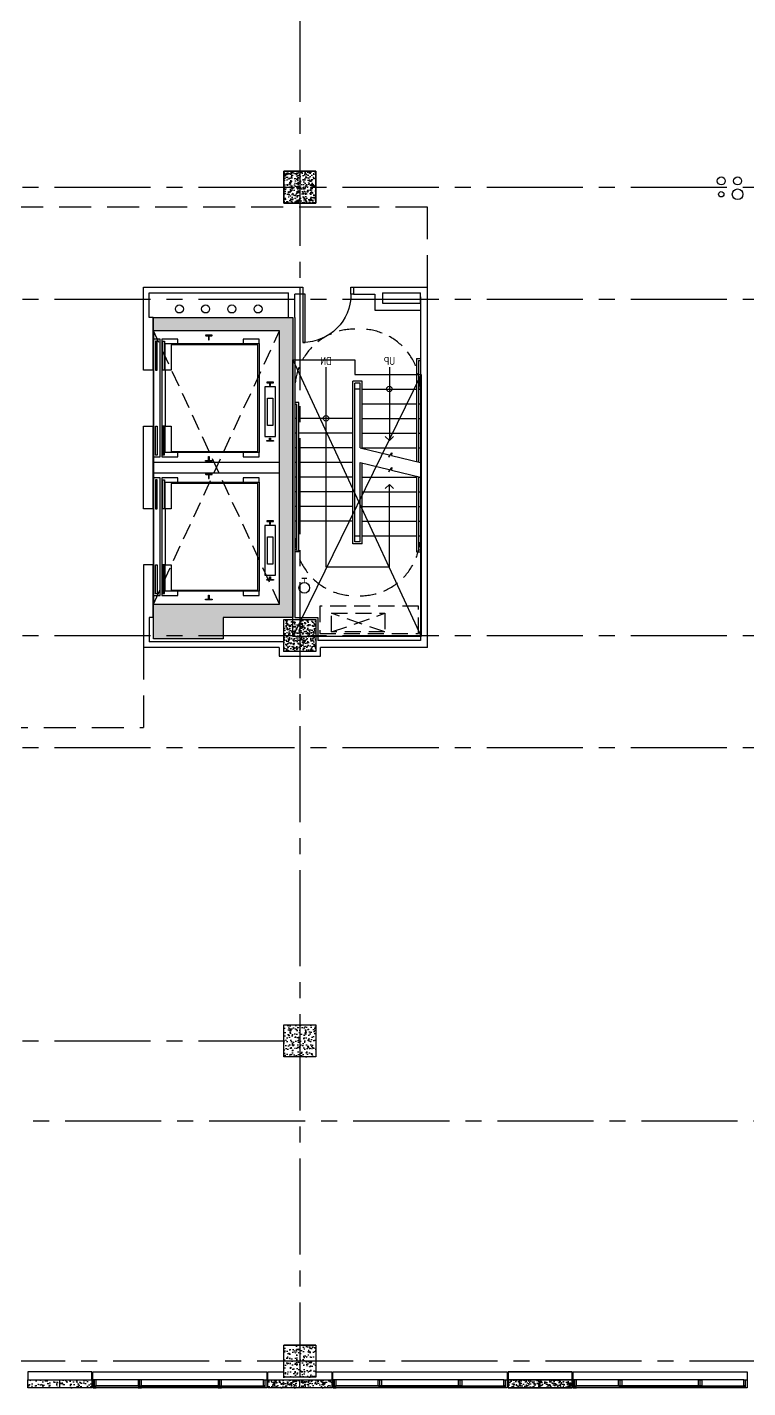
# Model space of a CAD drawing. Header units: inches. Extents: x 2920 to 9107, y 1541 to 7121.
# Drawn here: x 4755 to 5295, y 5310 to 6330 of the extents above; entities that cross this region are included whole.
import ezdxf
from ezdxf.enums import TextEntityAlignment as Align

# ---------------------------------------------------------------- set-up
doc = ezdxf.new("R2010")
doc.units = ezdxf.units.IN
doc.header["$LTSCALE"] = 96
doc.header["$MEASUREMENT"] = 0
doc.header["$PDSIZE"] = 1.5
for name, pattern in [('CENTER2', [1.125, 0.75, -0.125, 0.125, -0.125]), ('HIDDEN', [0.375, 0.25, -0.125]), ('HIDDEN2', [0.1875, 0.125, -0.0625])]:
    doc.linetypes.add(name, pattern=pattern)
doc.layers.get('0').update_dxf_attribs({"color": 60, "linetype": 'CONTINUOUS'})
for name, color, linetype in [('A-2-9 STAIR A SHAFT', 9, 'CONTINUOUS'), ('A_0_BLDGRD', 35, 'CENTER2'), ('A_0_CONST', 11, 'CONTINUOUS'), ('A_1-8-STAIR', 40, 'CONTINUOUS'), ('A_1-8_COL', 7, 'CONTINUOUS'), ('A_1-8_COL_H', 6, 'CONTINUOUS'), ('A_1-8_CW_GLASS', 1, 'CONTINUOUS'), ('A_1-8_CW_GYP', 2, 'CONTINUOUS'), ('A_1-8_CW_MULL', 2, 'CONTINUOUS'), ('A_1-8_CW_PC', 2, 'CONTINUOUS'), ('A_1-8_CW_PC_H', 6, 'CONTINUOUS'), ('A_1-8_CW_SILL', 9, 'CONTINUOUS'), ('A_1-8_ELEV_CAB', 30, 'CONTINUOUS'), ('A_1-8_ELEV_EQP', 1, 'CONTINUOUS'), ('A_1-8_ELEV_SHAFT', 9, 'CONTINUOUS'), ('A_1-8_SLEEVE', 9, 'CONTINUOUS'), ('A_1-8_WALL_IN', 2, 'CONTINUOUS'), ('A_2-8_COL', 7, 'CONTINUOUS'), ('A_2-8_CW_GLASS', 1, 'CONTINUOUS'), ('A_2-8_CW_GYP', 2, 'CONTINUOUS'), ('A_2-8_CW_MULL', 2, 'CONTINUOUS'), ('A_2-8_CW_PC', 2, 'CONTINUOUS'), ('A_2-8_CW_PC_H', 6, 'CONTINUOUS'), ('A_2-8_CW_SILL', 9, 'CONTINUOUS'), ('A_2-8_DR_PLN', 30, 'CONTINUOUS'), ('A_2-8_WALL_IN', 71, 'CONTINUOUS'), ('A_2-8_ZCORR', 5, 'HIDDEN'), ('A_2-9_COL', 7, 'CONTINUOUS'), ('A_2-9_CW_H', 6, 'CONTINUOUS'), ('A_2_STAIR1-2_TREAD', 30, 'CONTINUOUS'), ('M_1-9_DUCT', 9, 'CONTINUOUS'), ('M_2-9_SHAFT', 9, 'CONTINUOUS'), ('P_1-8_SLEEVE', 9, 'CONTINUOUS')]:
    doc.layers.add(name, color=color, linetype=linetype)
doc.styles.add('ARCHITXT', font='architxt.shx')

# ---------------------------------------------------------------- blocks, each defined once
blk = doc.blocks.new('PRE_1-8_COL1')
at = {"layer": 'A_1-8_CW_PC_H'}
h = blk.add_hatch(dxfattribs=at)
h.set_pattern_fill('AR-CONC', color=256, style=0)
h.set_pattern_definition([(50, (-5100, -6744), (7.172602, -0.6275213), [0.75, -8.25]), (355, (-5100, -6744), (-1.3875133, 7.5219213), [0.6, -6.6]), (100.4514, (-5099.402, -6744.052), (5.785094, 6.8943954), [0.637402, -7.011421]), (46.1842, (-5100, -6742), (10.6724105, -1.65519), [1.125, -12.375]), (96.6356, (-5099.111, -6742.138), (9.346627, 9.741179), [0.956103, -10.51713]), (351.1842, (-5100, -6742), (9.34662, 9.741186), [0.9, -9.9]), (21, (-5099, -6742.5), (5.9690705, -4.026189), [0.75, -8.25]), (326, (-5099, -6742.5), (2.433153, 7.2515005), [0.6, -6.6]), (71.4514, (-5098.5026, -6742.8355), (8.4022263, 3.225305), [0.637402, -7.011421]), (37.5, (-5100, -6744), (0.12159855, 3.3289385), [0, -6.52, 0, -6.7, 0, -6.625]), (7.5, (-5100, -6744), (2.6306954, 3.9441171), [0, -3.82, 0, -6.37, 0, -2.525]), (327.5, (-5102.23, -6744), (5.3382244, -0.2255487), [0, -2.5, 0, -7.8, 0, -10.35]), (317.5, (-5103.23, -6744), (5.8318617, 1.0010498), [0, -3.25, 0, -5.18, 0, -7.35])])
h.paths.add_polyline_path([(-24, -6), (24, -6), (24, 0), (-24, 0)])
at = {"layer": 'A_0_CONST'}
blk.add_line((0, 0), (0, -6), dxfattribs=at)
at = {"layer": 'A_1-8_CW_PC'}
blk.add_lwpolyline([(-24, -6), (24, -6), (24, 0), (-24, 0)], close=True, dxfattribs=at)
blk = doc.blocks.new('MUL_1-8_EX1')
at = {"layer": 'A_0_CONST'}
blk.add_line((0, 0), (0, -6), dxfattribs=at)
at = {"layer": 'A_1-8_CW_MULL'}
blk.add_lwpolyline([(0.5, -1.5), (1.25, -1.5), (1.25, -6), (-1.25, -6), (-1.25, -1.5), (-0.5, -1.5), (-0.5, -0.5), (-1.25, -0.5), (-1.25, 0), (1.25, 0), (1.25, -0.5), (0.5, -0.5)], close=True, dxfattribs=at)
blk = doc.blocks.new('MUL_1-8_EX2')
at = {"layer": 'A_0_CONST'}
blk.add_line((0, 0), (0, -6), dxfattribs=at)
at = {"layer": 'A_1-8_CW_MULL'}
blk.add_lwpolyline([(-1.25, -6), (-1.25, 0), (1.25, 0), (1.25, -0.5), (0.5, -0.5), (0.5, -1.5), (1.25, -1.5), (1.25, -6)], close=True, dxfattribs=at)
blk = doc.blocks.new('MUL_2-8_EX2')
at = {"layer": 'A_0_CONST'}
blk.add_line((0, 0), (0, -6), dxfattribs=at)
at = {"layer": 'A_2-8_CW_MULL'}
blk.add_lwpolyline([(-1.25, -6), (-1.25, 0), (1.25, 0), (1.25, -0.5), (0.5, -0.5), (0.5, -1.5), (1.25, -1.5), (1.25, -6)], close=True, dxfattribs=at)
blk = doc.blocks.new('MUL_2-8_EX1')
at = {"layer": 'A_0_CONST'}
blk.add_line((0, 0), (0, -6), dxfattribs=at)
at = {"layer": 'A_2-8_CW_MULL'}
blk.add_lwpolyline([(-0.5, -1.5), (-1.25, -1.5), (-1.25, -6), (1.25, -6), (1.25, -1.5), (0.5, -1.5), (0.5, -0.5), (1.25, -0.5), (1.25, 0), (-1.25, 0), (-1.25, -0.5), (-0.5, -0.5)], close=True, dxfattribs=at)
blk = doc.blocks.new('COL_2-9_24X24')
at = {"layer": 'A_2-9_CW_H'}
h = blk.add_hatch(dxfattribs=at)
h.set_pattern_fill('AR-CONC,_I', color=256, style=2)
h.set_pattern_definition([(50, (-7117.516, -6304.06), (7.172602, -0.6275213), [0.75, -8.25]), (355, (-7117.516, -6304.06), (-1.3875133, 7.5219213), [0.6, -6.6]), (100.4514, (-7116.918, -6304.112), (5.785094, 6.8943954), [0.637402, -7.011421]), (46.1842, (-7117.516, -6302.06), (10.6724105, -1.65519), [1.125, -12.375]), (96.6356, (-7116.626, -6302.198), (9.346627, 9.741179), [0.956103, -10.51713]), (351.1842, (-7117.516, -6302.06), (9.34662, 9.741186), [0.9, -9.9]), (21, (-7116.516, -6302.56), (5.9690705, -4.026189), [0.75, -8.25]), (326, (-7116.516, -6302.56), (2.4331533, 7.2515005), [0.6, -6.6]), (71.4514, (-7116.018, -6302.8954), (8.4022263, 3.225305), [0.637402, -7.011421]), (37.5, (-7117.5157, -6304.06), (0.12159855, 3.32893854), [0, -6.52, 0, -6.7, 0, -6.625]), (7.5, (-7117.5157, -6304.06), (2.6306954, 3.9441171), [0, -3.82, 0, -6.37, 0, -2.525]), (327.5, (-7119.7457, -6304.06), (5.33822436, -0.2255487), [0, -2.5, 0, -7.8, 0, -10.35]), (317.5, (-7120.7457, -6304.06), (5.8318617, 1.0010498), [0, -3.25, 0, -5.18, 0, -7.35])])
h.paths.add_polyline_path([(12, -12), (-12, -12), (-12, 12), (12, 12)])
at = {"layer": 'A_2-9_COL'}
blk.add_lwpolyline([(12, -12), (-12, -12), (-12, 12), (12, 12)], close=True, dxfattribs=at)
blk = doc.blocks.new('COL_1-8_24X24')
at = {"layer": 'A_1-8_COL_H'}
h = blk.add_hatch(dxfattribs=at)
h.set_pattern_fill('AR-CONC,_I', color=256, style=2)
h.set_pattern_definition([(50, (-6180, -6718.462), (7.172602, -0.6275213), [0.75, -8.25]), (355, (-6180, -6718.462), (-1.3875133, 7.5219213), [0.6, -6.6]), (100.4514, (-6179.402, -6718.5144), (5.785094, 6.8943954), [0.637402, -7.011421]), (46.1842, (-6180, -6716.462), (10.6724105, -1.65519), [1.125, -12.375]), (96.6356, (-6179.111, -6716.6), (9.346627, 9.741179), [0.956103, -10.51713]), (351.1842, (-6180, -6716.462), (9.34662, 9.741186), [0.9, -9.9]), (21, (-6179, -6716.962), (5.9690705, -4.026189), [0.75, -8.25]), (326, (-6179, -6716.962), (2.4331533, 7.2515005), [0.6, -6.6]), (71.4514, (-6178.5026, -6717.2976), (8.4022263, 3.225305), [0.637402, -7.011421]), (37.5, (-6180, -6718.462), (0.12159855, 3.32893854), [0, -6.52, 0, -6.7, 0, -6.625]), (7.5, (-6180, -6718.462), (2.6306954, 3.9441171), [0, -3.82, 0, -6.37, 0, -2.525]), (327.5, (-6182.23, -6718.462), (5.3382244, -0.2255487), [0, -2.5, 0, -7.8, 0, -10.35]), (317.5, (-6183.23, -6718.462), (5.8318617, 1.0010498), [0, -3.25, 0, -5.18, 0, -7.35])])
h.paths.add_polyline_path([(-12, -12), (12, -12), (12, 12), (-12, 12)])
at = {"layer": 'A_0_CONST'}
blk.add_point((0, 0), dxfattribs=at)
at = {"layer": 'A_1-8_COL'}
blk.add_lwpolyline([(-12, -12), (12, -12), (12, 12), (-12, 12)], close=True, dxfattribs=at)
blk = doc.blocks.new('DR_2-8_3X0_514')
at = {"layer": 'A_2-8_DR_PLN'}
for points in [[(2, 41.25), (3.75, 41.25), (3.75, 5.25), (2, 5.25)], [(0, 0), (2, 0), (2, 5.25), (0, 5.25)], [(38, 0), (40, 0), (40, 5.25), (38, 5.25)]]:
    blk.add_lwpolyline(points, close=True, dxfattribs=at)
blk.add_arc((2, 5.25), 36, 0, 90, dxfattribs=at)

msp = doc.modelspace()

# ---------------------------------------------------------------- hatches: boundary and pattern name
at = {"layer": 'A_1-8_COL_H'}
h = msp.add_hatch(dxfattribs=at)
h.set_pattern_fill('AR-CONC', color=256, angle=720, style=0)
h.set_pattern_definition([(50, (-1581, -1e-08), (7.172602, -0.6275213), [0.75, -8.25]), (355, (-1581, -1e-08), (-1.3875133, 7.5219213), [0.6, -6.6]), (100.4514, (-1580.402, -0.052), (5.785094, 6.8943954), [0.637402, -7.011421]), (46.1842, (-1581, 2), (10.6724105, -1.65519), [1.125, -12.375]), (96.6356, (-1580.111, 1.862), (9.346627, 9.741179), [0.956103, -10.51713]), (351.1842, (-1581, 2), (9.34662, 9.741186), [0.9, -9.9]), (21, (-1580, 1.5), (5.9690705, -4.026189), [0.75, -8.25]), (326, (-1580, 1.5), (2.4331533, 7.2515005), [0.6, -6.6]), (71.4514, (-1579.5026, 1.1645), (8.4022263, 3.225305), [0.637402, -7.011421]), (37.5, (-1581, -1e-08), (0.12159855, 3.32893854), [0, -6.52, 0, -6.7, 0, -6.625]), (7.5, (-1581, -1e-08), (2.6306954, 3.9441171), [0, -3.82, 0, -6.37, 0, -2.525]), (327.5, (-1583.23, -1e-08), (5.3382244, -0.2255487), [0, -2.5, 0, -7.8, 0, -10.35]), (317.5, (-1584.23, -1e-08), (5.8318617, 1.0010498), [0, -3.25, 0, -5.18, 0, -7.35])])
h.paths.add_polyline_path([(4849.25, 5897.5), (4943.75, 5897.5), (4943.75, 6102.5), (4849.25, 6102.5), (4849.25, 6112.5), (4953.75, 6112.5), (4953.75, 5887.5), (4901.5, 5887.5), (4901.4948568, 5871.5), (4849.25, 5871.5)])
h = msp.add_hatch(dxfattribs=at)
h.set_pattern_fill('AR-CONC,_I', color=256, angle=720, style=2)
h.set_pattern_definition([(310, (-1221, 12048.462), (7.172602, 0.6275213), [0.75, -8.25]), (5, (-1221, 12048.462), (-1.3875133, -7.5219213), [0.6, -6.6]), (259.5486, (-1220.402, 12048.5144), (5.785094, -6.8943954), [0.637402, -7.011421]), (313.8158, (-1221, 12046.462), (10.6724105, 1.65519), [1.125, -12.375]), (263.3644, (-1220.111, 12046.6), (9.346627, -9.741179), [0.956103, -10.51713]), (8.8158, (-1221, 12046.462), (9.34662, -9.741186), [0.9, -9.9]), (339, (-1220, 12046.962), (5.9690705, 4.026189), [0.75, -8.25]), (34, (-1220, 12046.962), (2.4331533, -7.2515005), [0.6, -6.6]), (288.5486, (-1219.5026, 12047.2976), (8.4022263, -3.225305), [0.637402, -7.011421]), (322.5, (-1221, 12048.462), (0.12159855, -3.32893854), [0, -6.52, 0, -6.7, 0, -6.625]), (352.5, (-1221, 12048.462), (2.6306954, -3.9441171), [0, -3.82, 0, -6.37, 0, -2.525]), (32.5, (-1223.23, 12048.462), (5.3382244, 0.2255487), [0, -2.5, 0, -7.8, 0, -10.35]), (42.5, (-1224.23, 12048.462), (5.8318617, -1.0010498), [0, -3.25, 0, -5.18, 0, -7.35])])
h.paths.add_polyline_path([(4947, 5342), (4971, 5342), (4971, 5318), (4947, 5318)])
at = {"layer": 'A_2-8_CW_PC_H'}
h = msp.add_hatch(dxfattribs=at)
h.set_pattern_fill('AR-CONC', color=256, angle=900, style=0)
h.set_pattern_definition([(310, (-141, 12054), (7.172602, 0.6275213), [0.75, -8.25]), (5, (-141, 12054), (-1.3875133, -7.5219213), [0.6, -6.6]), (259.5486, (-140.402, 12054.052), (5.785094, -6.8943954), [0.637402, -7.011421]), (313.8158, (-141, 12052), (10.6724105, 1.65519), [1.125, -12.375]), (263.3644, (-140.111, 12052.138), (9.346627, -9.741179), [0.956103, -10.51713]), (8.8158, (-141, 12052), (9.34662, -9.741186), [0.9, -9.9]), (339, (-140, 12052.5), (5.9690705, 4.026189), [0.75, -8.25]), (34, (-140, 12052.5), (2.433153, -7.2515005), [0.6, -6.6]), (288.5486, (-139.5026, 12052.8355), (8.4022263, -3.225305), [0.637402, -7.011421]), (322.5, (-141, 12054), (0.12159855, -3.3289385), [0, -6.52, 0, -6.7, 0, -6.625]), (352.5, (-141, 12054), (2.6306954, -3.9441171), [0, -3.82, 0, -6.37, 0, -2.525]), (32.5, (-143.23, 12054), (5.3382244, 0.2255487), [0, -2.5, 0, -7.8, 0, -10.35]), (42.5, (-144.23, 12054), (5.8318617, -1.0010498), [0, -3.25, 0, -5.18, 0, -7.35])])
h.paths.add_polyline_path([(4935, 5316), (4983, 5316), (4983, 5310), (4935, 5310)])

# ---------------------------------------------------------------- linework, layer by layer
at = {"layer": 'A-2-9 STAIR A SHAFT'}
for p, q in [((4953.75, 6080.75), (5049.875, 5873.25)), ((5049.875, 6069.7552925), (4953.75, 5873.25))]:
    msp.add_line(p, q, dxfattribs=at)
for points in [[(5049.875, 6069.7552925), (5049.875, 5873.25), (4953.75, 5873.25), (4953.75, 6080.75)], [(4953.75, 6080.75), (5000.25, 6080.75), (5000.25, 6069.7552925), (5049.875, 6069.7552925)]]:
    msp.add_lwpolyline(points, dxfattribs=at)
at = {"layer": 'A_0_BLDGRD'}
for p, q in [((4959, 6670), (4959, 5318)), ((3155, 6210), (5683, 6210)), ((3155, 6126), (5683, 6126)), ((3155, 5874), (5683, 5874)), ((3155, 5790), (5683, 5790)), ((3155, 5570), (4947, 5570)), ((5503, 5510), (3155, 5510)), ((5323, 5330), (3155, 5330))]:
    msp.add_line(p, q, dxfattribs=at)
at = {"layer": 'A_1-8-STAIR'}
for points, const_width in [([(4960.25, 5916.75), (4964.25, 5916.75)], 1), ([(4962.25, 5913.75), (4962.25, 5916.75)], 0.5)]:
    msp.add_lwpolyline(points, dxfattribs=dict(at, const_width=const_width))
msp.add_circle((4962.25, 5909.75), 4, dxfattribs=at)
at = {"layer": 'A_1-8_COL'}
for p, q in [((4947, 5318), (4947, 5342)), ((4971, 5342), (4947, 5342)), ((4971, 5342), (4971, 5318)), ((4971, 5318), (4947, 5318))]:
    msp.add_line(p, q, dxfattribs=at)
msp.add_lwpolyline([(4849.25, 5897.5), (4943.75, 5897.5), (4943.75, 6102.5), (4849.25, 6102.5), (4849.25, 6112.5), (4953.75, 6112.5), (4953.75, 5887.5), (4901.5, 5887.5), (4901.4948568, 5871.5), (4849.25, 5871.5)], close=True, dxfattribs=at)
at = {"layer": 'A_1-8_CW_GLASS'}
for p, q in [((4837.75, 5311.5), (4806.25, 5311.5)), ((4806.25, 5310.5), (4837.75, 5310.5)), ((4897.75, 5311.5), (4840.25, 5311.5)), ((4897.75, 5310.5), (4840.25, 5310.5)), ((4900.25, 5311.5), (4931.75, 5311.5)), ((4931.75, 5310.5), (4900.25, 5310.5))]:
    msp.add_line(p, q, dxfattribs=at)
at = {"layer": 'A_1-8_CW_GYP'}
for points in [[(4803, 5316), (4803, 5322), (4755, 5322), (4755, 5316)], [(5163, 5316), (5163, 5322), (5115, 5322), (5115, 5316)]]:
    msp.add_lwpolyline(points, dxfattribs=at)
at = {"layer": 'A_1-8_CW_SILL'}
for p, q in [((4931.75, 5316), (4806.25, 5316)), ((4931.75, 5310), (4806.25, 5310))]:
    msp.add_line(p, q, dxfattribs=at)
for points in [[(4803.75, 5316), (4803.75, 5322), (4934.25, 5322), (4934.25, 5316)], [(4983.75, 5316), (4983.75, 5322), (5114.25, 5322), (5114.25, 5316)], [(5163.75, 5316), (5163.75, 5322), (5294.25, 5322), (5294.25, 5316)]]:
    msp.add_lwpolyline(points, dxfattribs=at)
at = {"layer": 'A_1-8_ELEV_CAB'}
for p, q in [((4858.0267857, 6073), (4858.0267857, 6031)), ((4858.0267857, 5969), (4858.0267857, 5927))]:
    msp.add_line(p, q, dxfattribs=at)
for points in [[(4862.5267857, 6012), (4927.5, 6012), (4927.5, 6092), (4862.5267857, 6092), (4862.5267857, 6073), (4858.0267857, 6073), (4858.0267857, 6092.875), (4928.375, 6092.875), (4928.375, 6011.125), (4858.0267857, 6011.125), (4858.0267857, 6031), (4862.5267857, 6031)], [(4862.5267857, 5908), (4927.5, 5908), (4927.5, 5988), (4862.5267857, 5988), (4862.5267857, 5969), (4858.0267857, 5969), (4858.0267857, 5988.875), (4928.375, 5988.875), (4928.375, 5907.125), (4858.0267857, 5907.125), (4858.0267857, 5927), (4862.5267857, 5927)]]:
    msp.add_lwpolyline(points, close=True, dxfattribs=at)
at = {"layer": 'A_1-8_ELEV_EQP'}
for p, q in [((4849, 6073), (4849, 6031)), ((4849.25, 6004), (4943.75, 6004)), ((4849.25, 5996), (4943.75, 5996)), ((4849, 5969), (4849, 5927))]:
    msp.add_line(p, q, dxfattribs=at)
for points in [[(4849.25, 6007.875), (4854.2767857, 6007.875), (4854.2767857, 6096.125), (4849.25, 6096.125)], [(4867.5267857, 6092.875), (4867.5267857, 6096.125), (4855.5267857, 6096.125), (4855.5267857, 6007.875), (4867.5267857, 6007.875), (4867.5267857, 6011.125)], [(4928.375, 6092.875), (4928.375, 6096.125), (4916.375, 6096.125), (4916.375, 6092.875)], [(4916.375, 6011.125), (4916.375, 6007.875), (4928.375, 6007.875), (4928.375, 6011.125)], [(4849.25, 5903.875), (4854.2767857, 5903.875), (4854.2767857, 5992.125), (4849.25, 5992.125)], [(4867.5267857, 5988.875), (4867.5267857, 5992.125), (4855.5267857, 5992.125), (4855.5267857, 5903.875), (4867.5267857, 5903.875), (4867.5267857, 5907.125)], [(4928.375, 5988.875), (4928.375, 5992.125), (4916.375, 5992.125), (4916.375, 5988.875)], [(4916.375, 5907.125), (4916.375, 5903.875), (4928.375, 5903.875), (4928.375, 5907.125)]]:
    msp.add_lwpolyline(points, dxfattribs=at)
for points in [[(4850.7767857, 6073), (4852.0267857, 6073), (4852.0267857, 6094.75), (4850.7767857, 6094.75)], [(4932.625, 6023.125), (4940.625, 6023.125), (4940.625, 6060.375), (4932.625, 6060.375)], [(4934.625, 6052), (4938.625, 6052), (4938.625, 6031.5), (4934.625, 6031.5)], [(4850.7767857, 6031), (4852.0267857, 6031), (4852.0267857, 6009.25), (4850.7767857, 6009.25)], [(4850.7767857, 5969), (4852.0267857, 5969), (4852.0267857, 5990.75), (4850.7767857, 5990.75)], [(4932.625, 5919.125), (4940.625, 5919.125), (4940.625, 5956.375), (4932.625, 5956.375)], [(4934.625, 5948), (4938.625, 5948), (4938.625, 5927.5), (4934.625, 5927.5)], [(4850.7767857, 5927), (4852.0267857, 5927), (4852.0267857, 5905.25), (4850.7767857, 5905.25)]]:
    msp.add_lwpolyline(points, close=True, dxfattribs=at)
at = {"layer": 'A_1-8_ELEV_EQP', "linetype": 'Continuous'}
for points in [[(4856.2767857, 6094.625), (4857.5267857, 6094.625), (4857.5267857, 6073), (4856.2767857, 6073)], [(4857.5267857, 6009.375), (4857.5267857, 6031), (4856.2767857, 6031), (4856.2767857, 6009.375)], [(4856.2767857, 5990.625), (4857.5267857, 5990.625), (4857.5267857, 5969), (4856.2767857, 5969)], [(4857.5267857, 5905.375), (4857.5267857, 5927), (4856.2767857, 5927), (4856.2767857, 5905.375)]]:
    msp.add_lwpolyline(points, close=True, dxfattribs=at)
at = {"layer": 'A_1-8_ELEV_EQP'}
for points in [[(4890.4642857, 6097.7187619), (4890.4642857, 6095.75), (4891.0892857, 6095.75), (4891.0892857, 6097.7187619), (4890.9642857, 6097.7187619), (4890.9642857, 6098.5625, -0.4142135624), (4891.1517857, 6098.75), (4893.0892857, 6098.75, 0.4142135624), (4893.2767857, 6098.9375), (4893.2767857, 6099.25), (4888.2767857, 6099.25), (4888.2767857, 6098.9375, 0.4142135624), (4888.4642857, 6098.75), (4890.4017857, 6098.75, -0.4142135624), (4890.5892857, 6098.5625), (4890.5892857, 6097.7187619)], [(4936.3125, 6061.5), (4936.9375, 6061.5), (4936.9375, 6062.9377619), (4936.8125, 6062.9377619), (4936.8125, 6063.2505, -0.4142135624), (4937, 6063.438), (4938.9375, 6063.438, 0.4142135624), (4939.125, 6063.6255), (4939.125, 6063.938), (4934.125, 6063.938), (4934.125, 6063.6255, 0.4142135624), (4934.3125, 6063.438), (4936.25, 6063.438, -0.4142135624), (4936.4375, 6063.2505), (4936.4375, 6062.9377619), (4936.3125, 6062.9377619)], [(4934.125, 6019.8745, -0.4142135624), (4934.3125, 6020.062), (4936.25, 6020.062, 0.4142135624), (4936.4375, 6020.2495), (4936.4375, 6020.5622619), (4936.3125, 6020.5622619), (4936.3125, 6022), (4936.9375, 6022), (4936.9375, 6020.5622619), (4936.8125, 6020.5622619), (4936.8125, 6020.2495, 0.4142135624), (4937, 6020.062), (4938.9375, 6020.062, -0.4142135624), (4939.125, 6019.8745), (4939.125, 6019.562), (4934.125, 6019.562)], [(4888.2767857, 6005.0626428, -0.4142135624), (4888.4642857, 6005.2501428), (4890.4017857, 6005.2501428, 0.4142135624), (4890.5892857, 6005.4376428), (4890.5892857, 6006.2814048), (4890.4642857, 6006.2814048), (4890.4642857, 6008.2501428), (4891.0892857, 6008.2501428), (4891.0892857, 6006.2814048), (4890.9642857, 6006.2814048), (4890.9642857, 6005.4376428, 0.4142135624), (4891.1517857, 6005.2501428), (4893.0892857, 6005.2501428, -0.4142135624), (4893.2767857, 6005.0626428), (4893.2767857, 6004.7501428), (4888.2767857, 6004.7501428)], [(4890.4642857, 5993.7187619), (4890.4642857, 5991.75), (4891.0892857, 5991.75), (4891.0892857, 5993.7187619), (4890.9642857, 5993.7187619), (4890.9642857, 5994.5625, -0.4142135624), (4891.1517857, 5994.75), (4893.0892857, 5994.75, 0.4142135624), (4893.2767857, 5994.9375), (4893.2767857, 5995.25), (4888.2767857, 5995.25), (4888.2767857, 5994.9375, 0.4142135624), (4888.4642857, 5994.75), (4890.4017857, 5994.75, -0.4142135624), (4890.5892857, 5994.5625), (4890.5892857, 5993.7187619)], [(4936.3125, 5957.5), (4936.9375, 5957.5), (4936.9375, 5958.9377619), (4936.8125, 5958.9377619), (4936.8125, 5959.2505, -0.4142135624), (4937, 5959.438), (4938.9375, 5959.438, 0.4142135624), (4939.125, 5959.6255), (4939.125, 5959.938), (4934.125, 5959.938), (4934.125, 5959.6255, 0.4142135624), (4934.3125, 5959.438), (4936.25, 5959.438, -0.4142135624), (4936.4375, 5959.2505), (4936.4375, 5958.9377619), (4936.3125, 5958.9377619)], [(4934.125, 5915.8745, -0.4142135624), (4934.3125, 5916.062), (4936.25, 5916.062, 0.4142135624), (4936.4375, 5916.2495), (4936.4375, 5916.5622619), (4936.3125, 5916.5622619), (4936.3125, 5918), (4936.9375, 5918), (4936.9375, 5916.5622619), (4936.8125, 5916.5622619), (4936.8125, 5916.2495, 0.4142135624), (4937, 5916.062), (4938.9375, 5916.062, -0.4142135624), (4939.125, 5915.8745), (4939.125, 5915.562), (4934.125, 5915.562)], [(4888.2767857, 5901.0626428, -0.4142135624), (4888.4642857, 5901.2501428), (4890.4017857, 5901.2501428, 0.4142135624), (4890.5892857, 5901.4376428), (4890.5892857, 5902.2814048), (4890.4642857, 5902.2814048), (4890.4642857, 5904.2501428), (4891.0892857, 5904.2501428), (4891.0892857, 5902.2814048), (4890.9642857, 5902.2814048), (4890.9642857, 5901.4376428, 0.4142135624), (4891.1517857, 5901.2501428), (4893.0892857, 5901.2501428, -0.4142135624), (4893.2767857, 5901.0626428), (4893.2767857, 5900.7501428), (4888.2767857, 5900.7501428)]]:
    msp.add_lwpolyline(points, format="xyb", close=True, dxfattribs=at)
at = {"layer": 'A_1-8_ELEV_SHAFT', "linetype": 'HIDDEN2'}
for p, q in [((4849.25, 5897.5), (4943.75, 6102.5)), ((4943.75, 5897.5), (4849.25, 6102.5))]:
    msp.add_line(p, q, dxfattribs=at)
at = {"layer": 'A_1-8_ELEV_SHAFT'}
msp.add_lwpolyline([(4943.75, 6102.5), (4849.25, 6102.5), (4849.25, 5897.5), (4943.75, 5897.5)], close=True, dxfattribs=at)
at = {"layer": 'A_1-8_SLEEVE'}
for centre, radius in [((5274.75, 6214.75), 3), ((5287, 6214.75), 3), ((5274.75, 6204.75), 2), ((5287, 6204.75), 4)]:
    msp.add_circle(centre, radius, dxfattribs=at)
at = {"layer": 'A_1-8_WALL_IN'}
for p, q in [((5049.25, 6127.75), (5049.25, 5903.75)), ((4849, 6073), (4849, 6112.5)), ((4849, 5969), (4849, 6031)), ((4849, 5887.5), (4849, 5927))]:
    msp.add_line(p, q, dxfattribs=at)
at = {"layer": 'A_2-8_COL'}
msp.add_line((4947, 5342), (4971, 5342), dxfattribs=at)
at = {"layer": 'A_2-8_CW_GLASS'}
for p, q in [((5017.75, 5311.5), (4986.25, 5311.5)), ((4986.25, 5310.5), (5017.75, 5310.5)), ((5077.75, 5311.5), (5020.25, 5311.5)), ((5077.75, 5310.5), (5020.25, 5310.5)), ((5080.25, 5311.5), (5111.75, 5311.5)), ((5111.75, 5310.5), (5080.25, 5310.5)), ((5197.75, 5311.5), (5166.25, 5311.5)), ((5166.25, 5310.5), (5197.75, 5310.5)), ((5257.75, 5311.5), (5200.25, 5311.5)), ((5257.75, 5310.5), (5200.25, 5310.5)), ((5260.25, 5311.5), (5291.75, 5311.5)), ((5291.75, 5310.5), (5260.25, 5310.5))]:
    msp.add_line(p, q, dxfattribs=at)
at = {"layer": 'A_2-8_CW_GYP'}
for points in [[(4935, 5316), (4935, 5322), (4947, 5322)], [(4971, 5322), (4983, 5322), (4983, 5316)], [(5115, 5316), (5115, 5322), (5163, 5322), (5163, 5316)]]:
    msp.add_lwpolyline(points, dxfattribs=at)
at = {"layer": 'A_2-8_CW_PC'}
msp.add_lwpolyline([(4935, 5316), (4983, 5316), (4983, 5310), (4935, 5310)], close=True, dxfattribs=at)
at = {"layer": 'A_2-8_CW_SILL'}
for p, q in [((5111.75, 5316), (4986.25, 5316)), ((5291.75, 5316), (5166.25, 5316)), ((5111.75, 5310), (4986.25, 5310)), ((5291.75, 5310), (5166.25, 5310))]:
    msp.add_line(p, q, dxfattribs=at)
for points in [[(4983.75, 5316), (4983.75, 5322), (5114.25, 5322), (5114.25, 5316)], [(5163.75, 5316), (5163.75, 5322), (5294.25, 5322), (5294.25, 5316)]]:
    msp.add_lwpolyline(points, dxfattribs=at)
at = {"layer": 'A_2-8_WALL_IN'}
for p, q in [((4841.75, 6073), (4841.75, 6135)), ((4841.75, 6135), (4955.75, 6135)), ((4846, 6112.5), (4846, 6130.75)), ((4846, 6130.75), (4950.5, 6130.75)), ((4950.5, 6112.5), (4950.5, 6130.75)), ((4955.75, 6135), (4959.75, 6135)), ((4959.25, 6129.75), (4959.25, 6135)), ((4999.25, 6135), (5054.5, 6135)), ((4999.25, 6135), (4999.25, 6129.75)), ((5021, 6130.75), (5021, 6123)), ((5021, 6130.75), (5049.25, 6130.75)), ((5049.25, 6123), (5049.25, 6130.75)), ((5054.5, 5865), (5054.5, 6135)), ((4959.25, 6129.75), (4955.25, 6129.75)), ((4955.25, 6112.5), (4955.25, 6129.75)), ((4999.25, 6129.75), (5015.25, 6129.75)), ((5015.25, 6129.75), (5015.25, 6117.75)), ((5021, 6123), (5049.25, 6123)), ((4849, 6112.5), (4846, 6112.5)), ((4955.25, 6112.5), (4955.25, 5887.5)), ((5015.25, 6117.75), (5049.25, 6117.75)), ((4849, 6073), (4841.75, 6073)), ((4841.75, 5969), (4841.75, 6031)), ((4841.75, 6031), (4849, 6031)), ((4849, 5969), (4841.75, 5969)), ((4841.75, 5927), (4841.75, 5865)), ((4849, 5927), (4841.75, 5927)), ((5049.25, 5903.75), (5049.25, 5870.25)), ((4846, 5887.5), (4846, 5869.25)), ((4849, 5887.5), (4846, 5887.5)), ((4955.25, 5887.5), (4972.469121, 5887.5)), ((4972.469121, 5887.5), (4972.469121, 5870.25)), ((4946.969121, 5869.25), (4846, 5869.25)), ((5049.25, 5870.25), (4972.469121, 5870.25)), ((4943.469121, 5865), (4841.75, 5865)), ((5054.5, 5865), (4974.469121, 5865))]:
    msp.add_line(p, q, dxfattribs=at)
msp.add_lwpolyline([(4943.469121, 5865), (4943.469121, 5858.5), (4974.469121, 5858.5), (4974.469121, 5865)], dxfattribs=at)
at = {"layer": 'A_2-8_ZCORR'}
for p, q in [((5054.5, 6195), (4716.25, 6195)), ((5054.5, 6135), (5054.5, 6195)), ((4841.75, 5865), (4841.75, 5805)), ((3723, 5805), (4841.75, 5805))]:
    msp.add_line(p, q, dxfattribs=at)
at = {"layer": 'A_2_STAIR1-2_TREAD'}
for p, q in [((5046.25, 6081.7363993), (5049.25, 6081.7363993)), ((5046.25, 6081.7363993), (5046.25, 6004.4697326)), ((5047.75, 6080.2363993), (5049.25, 6080.2363993)), ((5047.75, 6080.2363993), (5047.75, 6004.103066)), ((5026, 6075.2416918), (5026, 6020.2363993)), ((4998.75, 5942.744384), (4998.75, 6064.7311068)), ((5005.75, 6064.7311068), (4998.75, 6064.7311068)), ((5000.25, 5944.244384), (5000.25, 6063.2311068)), ((5004.25, 6063.2311068), (5000.25, 6063.2311068)), ((5004.25, 6014.7363993), (5004.25, 6063.2311068)), ((5005.75, 6014.3697326), (5005.75, 6064.7311068)), ((4958.25, 6048.7497871), (4955.25, 6048.7497871)), ((4958.25, 5936.7543206), (4958.25, 6048.7497871)), ((5004.25, 6058.7311068), (5000.25, 6058.7311068)), ((5005.75, 6058.7311068), (5046.25, 6058.7311068)), ((5047.75, 6058.7311068), (5049.25, 6058.7311068)), ((4956.75, 6047.2497871), (4955.25, 6047.2497871)), ((4956.75, 5938.2543206), (4956.75, 6047.2497871)), ((5005.75, 6047.7311068), (5046.25, 6047.7311068)), ((5047.75, 6047.7311068), (5049.25, 6047.7311068)), ((4956.75, 6036.7497871), (4955.25, 6036.7497871)), ((4998.75, 6036.7497871), (4958.25, 6036.7497871)), ((5005.75, 6036.7311068), (5046.25, 6036.7311068)), ((5047.75, 6036.7311068), (5049.25, 6036.7311068)), ((4956.75, 6025.7504347), (4955.25, 6025.7504347)), ((4998.75, 6025.7504347), (4958.25, 6025.7504347)), ((5005.75, 6025.7311068), (5046.25, 6025.7311068)), ((5047.75, 6025.7311068), (5049.25, 6025.7311068)), ((4956.75, 6014.7510824), (4955.25, 6014.7510824)), ((4998.75, 6014.7510824), (4958.25, 6014.7510824)), ((5005.75, 6014.7311068), (5046.25, 6014.7311068)), ((5047.75, 6014.7311068), (5049.25, 6014.7311068)), ((4956.75, 6003.75173), (4955.25, 6003.75173)), ((4998.75, 6003.75173), (4958.25, 6003.75173)), ((5004.25, 5944.244384), (5004.25, 6003.7363993)), ((5005.75, 5942.744384), (5005.75, 6003.3697326)), ((4956.75, 5992.7523777), (4955.25, 5992.7523777)), ((4998.75, 5992.7523777), (4958.25, 5992.7523777)), ((5005.75, 5992.7424411), (5046.25, 5992.7424411)), ((5046.25, 5993.4697326), (5046.25, 5936.744384)), ((5047.75, 5993.103066), (5047.75, 5938.244384)), ((5047.75, 5992.7424411), (5049.25, 5992.7424411)), ((4956.75, 5981.7530253), (4955.25, 5981.7530253)), ((4998.75, 5981.7530253), (4958.25, 5981.7530253)), ((5005.75, 5981.7430887), (5046.25, 5981.7430887)), ((5047.75, 5981.7430887), (5049.25, 5981.7430887)), ((4956.75, 5970.753673), (4955.25, 5970.753673)), ((4998.75, 5970.753673), (4958.25, 5970.753673)), ((5005.75, 5970.7437364), (5046.25, 5970.7437364)), ((5047.75, 5970.7437364), (5049.25, 5970.7437364)), ((4956.75, 5959.7543206), (4955.25, 5959.7543206)), ((4998.75, 5959.7543206), (4958.25, 5959.7543206)), ((5005.75, 5959.744384), (5046.25, 5959.744384)), ((5047.75, 5959.744384), (5049.25, 5959.744384)), ((5000.25, 5948.744384), (5004.25, 5948.744384)), ((5005.75, 5948.744384), (5046.25, 5948.744384)), ((5047.75, 5948.744384), (5049.25, 5948.744384)), ((4956.75, 5938.2543206), (4955.25, 5938.2543206)), ((4958.25, 5936.7543206), (4955.25, 5936.7543206)), ((5005.75, 5942.744384), (4998.75, 5942.744384)), ((5004.25, 5944.244384), (5000.25, 5944.244384)), ((5046.25, 5936.744384), (5049.25, 5936.744384)), ((5047.75, 5938.244384), (5049.25, 5938.244384))]:
    msp.add_line(p, q, dxfattribs=at)
for points in [[(4978.5, 6075.2416918), (4978.5, 5925.4916918), (5026, 5925.4916918), (5026, 5987.2363993)], [(5023, 6023.2363993), (5026, 6020.2363993), (5029, 6023.2363993)], [(5004.25, 6014.7363993), (5025.778601, 6009.4738524), (5025.6661479, 6007.6274534), (5027.8338521, 6010.8453452), (5027.721399, 6008.9989462), (5049.25, 6003.7363993)], [(5004.25, 6003.7363993), (5025.778601, 5998.4738524), (5025.6661479, 5996.6274534), (5027.8338521, 5999.8453452), (5027.721399, 5997.9989462), (5049.25, 5992.7363993)], [(5023, 5984.2363993), (5026, 5987.2363993), (5029, 5984.2363993)]]:
    msp.add_lwpolyline(points, dxfattribs=at)
for centre in [(5026, 6058.7416918), (4978.5, 6036.7497871)]:
    msp.add_circle(centre, 2.0425856, dxfattribs=at)
at = {"layer": 'A_2_STAIR1-2_TREAD', "linetype": 'HIDDEN2'}
for centre, start, end in [((5000.25, 6058.7311068), 90, 180), ((5004.25, 6058.7311068), 0, 90), ((5000.25, 5948.7543206), 180, 270), ((5004.25, 5948.7543206), 270, 0)]:
    msp.add_arc(centre, 45, start, end, dxfattribs=at)
at = {"layer": 'M_1-9_DUCT', "linetype": 'HIDDEN2'}
for p, q in [((5022.75, 5876.625), (4982.75, 5890.625)), ((4982.75, 5876.625), (5022.75, 5890.625))]:
    msp.add_line(p, q, dxfattribs=at)
msp.add_lwpolyline([(5022.75, 5876.625), (4982.75, 5876.625), (4982.75, 5890.625), (5022.75, 5890.625), (5022.75, 5876.625)], dxfattribs=at)
at = {"layer": 'M_2-9_SHAFT', "linetype": 'HIDDEN2'}
msp.add_lwpolyline([(4973.969121, 5875.375), (5047.75, 5875.375), (5047.75, 5895.875), (4973.969121, 5895.875)], close=True, dxfattribs=at)
at = {"layer": 'P_1-8_SLEEVE'}
for centre in [(4868.65, 6118.75), (4888.3, 6118.75), (4907.95, 6118.75), (4927.6, 6118.75)]:
    msp.add_circle(centre, 3, dxfattribs=at)

# ---------------------------------------------------------------- block references
at = {"xscale": -1}
for name in ['COL_2-9_24X24', 'COL_1-8_24X24']:
    msp.add_blockref(name, (4959, 6210), dxfattribs=at)
for name, p, rotation in [('DR_2-8_3X0_514', (4959.25, 6135), 180), ('COL_1-8_24X24', (4958.969121, 5874), 90), ('COL_1-8_24X24', (4959, 5570), 90), ('PRE_1-8_COL1', (4779, 5310), 180), ('MUL_1-8_EX2', (4805, 5310), 180), ('MUL_1-8_EX1', (4839, 5310), 180), ('MUL_1-8_EX1', (4899, 5310), 180), ('PRE_1-8_COL1', (4959, 5310), 180), ('MUL_2-8_EX2', (4985, 5310), 180), ('MUL_2-8_EX1', (5019, 5310), 180), ('MUL_2-8_EX1', (5079, 5310), 180), ('PRE_1-8_COL1', (5139, 5310), 180), ('MUL_2-8_EX2', (5165, 5310), 180), ('MUL_2-8_EX1', (5199, 5310), 180), ('MUL_2-8_EX1', (5259, 5310), 180)]:
    msp.add_blockref(name, p, dxfattribs=dict(at, rotation=rotation))
at = {"rotation": 180}
for name, p in [('COL_2-9_24X24', (4959, 5874)), ('MUL_1-8_EX2', (4933, 5310)), ('MUL_2-8_EX2', (5113, 5310)), ('MUL_2-8_EX2', (5293, 5310))]:
    msp.add_blockref(name, p, dxfattribs=at)
at = {"layer": 'A_2-8_CW_PC', "rotation": 180}
msp.add_blockref('PRE_1-8_COL1', (5139, 5310), dxfattribs=at)

# ---------------------------------------------------------------- texts
at = {"layer": 'A_2_STAIR1-2_TREAD', "style": 'ARCHITXT', "text_generation_flag": 2}
for s, p in [('DN', (4978.5467677, 6076.7458207)), ('UP', (5026.0467756, 6076.7977757))]:
    msp.add_text(s, height=6, dxfattribs=at).set_placement(p, align=Align.CENTER)

doc.saveas('drawing.dxf')
